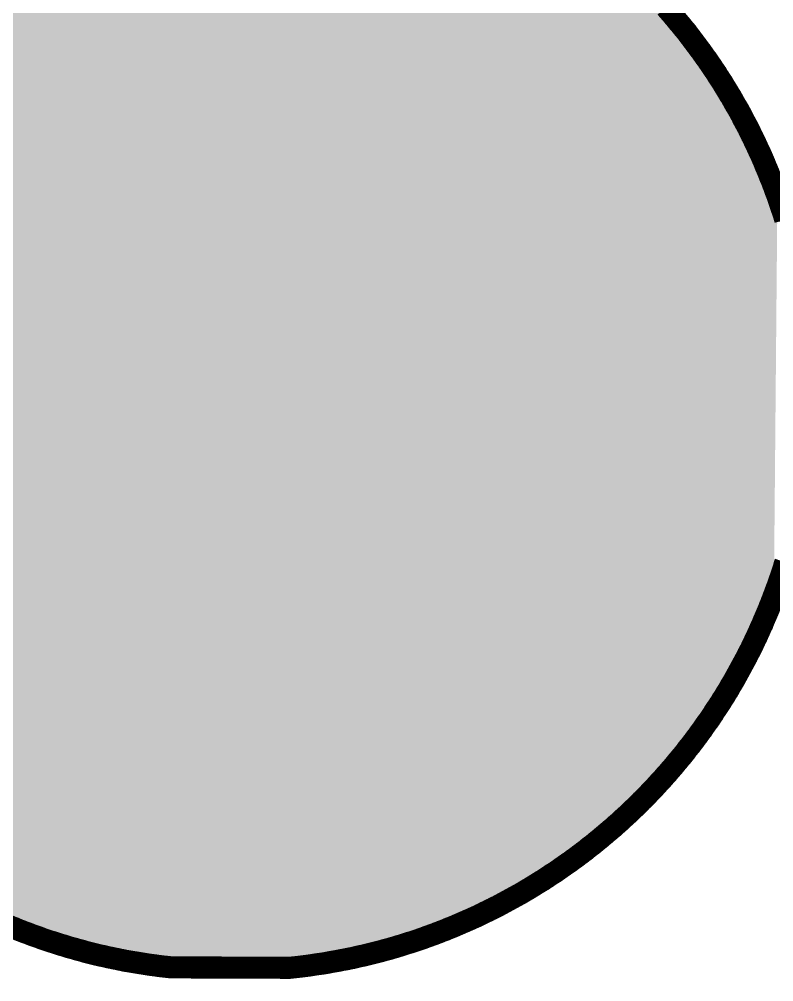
# Model space of a CAD drawing. Header units: millimetres. Extents: x 37412591 to 74834139, y 4258245 to 8527567.
# Drawn here: x 37414038.71 to 37414046.9, y 4260943.34 to 4260953.79 of the extents above; entities that cross this region are included whole.
import ezdxf

# ---------------------------------------------------------------- set-up
doc = ezdxf.new("R2010")
doc.units = ezdxf.units.MM
doc.layers.add('钻孔', color=7, linetype='Continuous')

# ---------------------------------------------------------------- blocks, each defined once
blk = doc.blocks.new('SUB_BLK_19')
at = {"color": 0, "const_width": 0.01}
for points in [[(0.2486, 0.0753), (0.2483, 0.0765), (0.2479, 0.0777), (0.2475, 0.0789), (0.2471, 0.0801), (0.2467, 0.0812), (0.2463, 0.0824), (0.2459, 0.0836), (0.2455, 0.0848), (0.2451, 0.086), (0.2447, 0.0871), (0.2442, 0.0883), (0.2438, 0.0895), (0.2434, 0.0906), (0.2429, 0.0918), (0.2425, 0.093), (0.242, 0.0941), (0.2415, 0.0953), (0.2411, 0.0964), (0.2406, 0.0976), (0.2401, 0.0988), (0.2396, 0.0999), (0.2392, 0.101), (0.2387, 0.1022), (0.2382, 0.1033), (0.2377, 0.1045), (0.2372, 0.1056), (0.2366, 0.1068), (0.2361, 0.1079), (0.2356, 0.109), (0.2351, 0.1101), (0.2345, 0.1113), (0.234, 0.1124), (0.2334, 0.1135), (0.2329, 0.1146), (0.2323, 0.1158), (0.2318, 0.1169), (0.2312, 0.118), (0.2306, 0.1191), (0.23, 0.1202), (0.2294, 0.1213), (0.2289, 0.1224), (0.2283, 0.1235), (0.2277, 0.1246), (0.2271, 0.1257), (0.2264, 0.1268), (0.2258, 0.1278), (0.2252, 0.1289), (0.2246, 0.13), (0.224, 0.1311), (0.2233, 0.1321), (0.2227, 0.1332), (0.222, 0.1343), (0.2214, 0.1353), (0.2207, 0.1364), (0.2201, 0.1375), (0.2194, 0.1385), (0.2187, 0.1396), (0.218, 0.1406), (0.2174, 0.1417), (0.2167, 0.1427), (0.216, 0.1437), (0.2153, 0.1448), (0.2146, 0.1458), (0.2139, 0.1468), (0.2132, 0.1479), (0.2124, 0.1489), (0.2117, 0.1499), (0.211, 0.1509), (0.2103, 0.1519), (0.2095, 0.1529), (0.2088, 0.1539), (0.208, 0.1549), (0.2073, 0.1559), (0.2065, 0.1569), (0.2058, 0.1579), (0.205, 0.1589), (0.2043, 0.1599), (0.2035, 0.1609), (0.2027, 0.1618), (0.2019, 0.1628), (0.2011, 0.1638), (0.2003, 0.1647), (0.1995, 0.1657), (0.1987, 0.1667), (0.1979, 0.1676), (0.1971, 0.1686), (0.1963, 0.1695), (0.1955, 0.1704), (0.1947, 0.1714)], [(-0.1037, -0.2434), (-0.1025, -0.2439), (-0.1014, -0.2444), (-0.1002, -0.2448), (-0.0991, -0.2453), (-0.0979, -0.2458), (-0.0968, -0.2462), (-0.0956, -0.2467), (-0.0944, -0.2471), (-0.0933, -0.2475), (-0.0921, -0.248), (-0.0909, -0.2484), (-0.0897, -0.2488), (-0.0886, -0.2492), (-0.0874, -0.2497), (-0.0862, -0.2501), (-0.085, -0.2505), (-0.0838, -0.2509), (-0.0827, -0.2512), (-0.0815, -0.2516), (-0.0803, -0.252), (-0.0791, -0.2524), (-0.0779, -0.2527), (-0.0767, -0.2531), (-0.0755, -0.2535), (-0.0743, -0.2538), (-0.0731, -0.2541), (-0.0719, -0.2545), (-0.0707, -0.2548), (-0.0695, -0.2551), (-0.0683, -0.2555), (-0.0671, -0.2558), (-0.0659, -0.2561), (-0.0647, -0.2564), (-0.0635, -0.2567), (-0.0623, -0.257), (-0.061, -0.2573), (-0.0598, -0.2575), (-0.0586, -0.2578), (-0.0574, -0.2581), (-0.0562, -0.2583), (-0.0549, -0.2586), (-0.0537, -0.2588), (-0.0525, -0.2591), (-0.0513, -0.2593), (-0.0501, -0.2596), (-0.0488, -0.2598), (-0.0476, -0.26), (-0.0464, -0.2602), (-0.0451, -0.2604), (-0.0439, -0.2606), (-0.0427, -0.2608), (-0.0414, -0.261), (-0.0402, -0.2612), (-0.039, -0.2614), (-0.0377, -0.2616), (-0.0365, -0.2617), (-0.0353, -0.2619), (-0.034, -0.2621), (-0.0328, -0.2622), (-0.0316, -0.2624), (-0.0303, -0.2625), (-0.0291, -0.2626), (-0.0278, -0.2628), (-0.0266, -0.2629), (-0.0253, -0.263), (-0.0241, -0.2631), (-0.0229, -0.2632), (-0.0216, -0.2633), (-0.0204, -0.2634), (-0.0191, -0.2635), (-0.0179, -0.2636), (-0.0166, -0.2636), (-0.0154, -0.2637), (-0.0142, -0.2638), (-0.0129, -0.2638), (-0.0117, -0.2639), (-0.0104, -0.2639), (-0.0092, -0.264), (-0.0079, -0.264), (-0.0067, -0.264), (-0.0054, -0.264), (-0.0042, -0.2641), (-0.0029, -0.2641), (-0.0017, -0.2641), (-0.0004, -0.2641), (0.0007, -0.2641), (0.002, -0.264), (0.0032, -0.264), (0.0045, -0.264), (0.0057, -0.264), (0.0069, -0.2639), (0.0082, -0.2639), (0.0094, -0.2638), (0.0107, -0.2638), (0.0119, -0.2637), (0.0132, -0.2636), (0.0144, -0.2636), (0.0157, -0.2635), (0.0169, -0.2634), (0.0182, -0.2633), (0.0194, -0.2632), (0.0206, -0.2631), (0.0219, -0.263), (0.0231, -0.2629), (0.0244, -0.2628), (0.0256, -0.2626), (0.0269, -0.2625), (0.0281, -0.2624), (0.0293, -0.2622), (0.0306, -0.2621), (0.0318, -0.2619), (0.033, -0.2618), (0.0343, -0.2616), (0.0355, -0.2614), (0.0367, -0.2612), (0.038, -0.261), (0.0392, -0.2609), (0.0404, -0.2607), (0.0417, -0.2605), (0.0429, -0.2602), (0.0441, -0.26), (0.0454, -0.2598), (0.0466, -0.2596), (0.0478, -0.2593), (0.049, -0.2591), (0.0503, -0.2589), (0.0515, -0.2586), (0.0527, -0.2584), (0.0539, -0.2581), (0.0551, -0.2578), (0.0564, -0.2575), (0.0576, -0.2573), (0.0588, -0.257), (0.06, -0.2567), (0.0612, -0.2564), (0.0624, -0.2561), (0.0636, -0.2558), (0.0648, -0.2555), (0.066, -0.2552), (0.0673, -0.2548), (0.0685, -0.2545), (0.0697, -0.2542), (0.0709, -0.2538), (0.0721, -0.2535), (0.0732, -0.2531), (0.0744, -0.2528), (0.0756, -0.2524), (0.0768, -0.252), (0.078, -0.2516), (0.0792, -0.2513), (0.0804, -0.2509), (0.0816, -0.2505), (0.0828, -0.2501), (0.0839, -0.2497), (0.0851, -0.2493), (0.0863, -0.2488), (0.0875, -0.2484), (0.0886, -0.248), (0.0898, -0.2476), (0.091, -0.2471), (0.0921, -0.2467), (0.0933, -0.2462), (0.0945, -0.2458), (0.0956, -0.2453), (0.0968, -0.2448), (0.0979, -0.2444), (0.0991, -0.2439), (0.1002, -0.2434), (0.1014, -0.2429), (0.1025, -0.2424), (0.1037, -0.2419), (0.1048, -0.2414), (0.106, -0.2409), (0.1071, -0.2404), (0.1082, -0.2399), (0.1094, -0.2394), (0.1105, -0.2388), (0.1116, -0.2383), (0.1127, -0.2377), (0.1139, -0.2372), (0.115, -0.2366), (0.1161, -0.2361), (0.1172, -0.2355), (0.1183, -0.235), (0.1194, -0.2344), (0.1205, -0.2338), (0.1216, -0.2332), (0.1227, -0.2326), (0.1238, -0.232), (0.1249, -0.2314), (0.126, -0.2308), (0.1271, -0.2302), (0.1282, -0.2296), (0.1293, -0.229), (0.1303, -0.2284), (0.1314, -0.2277), (0.1325, -0.2271), (0.1336, -0.2264), (0.1346, -0.2258), (0.1357, -0.2251), (0.1367, -0.2245), (0.1378, -0.2238), (0.1389, -0.2232), (0.1399, -0.2225), (0.141, -0.2218), (0.142, -0.2211), (0.143, -0.2204), (0.1441, -0.2198), (0.1451, -0.2191), (0.1461, -0.2184), (0.1472, -0.2176), (0.1482, -0.2169), (0.1492, -0.2162), (0.1502, -0.2155), (0.1513, -0.2148), (0.1523, -0.214), (0.1533, -0.2133), (0.1543, -0.2126), (0.1553, -0.2118), (0.1563, -0.2111), (0.1573, -0.2103), (0.1583, -0.2096), (0.1592, -0.2088), (0.1602, -0.208), (0.1612, -0.2073), (0.1622, -0.2065), (0.1631, -0.2057), (0.1641, -0.2049), (0.1651, -0.2041), (0.166, -0.2033), (0.167, -0.2025), (0.1679, -0.2017), (0.1689, -0.2009), (0.1698, -0.2001), (0.1708, -0.1993), (0.1717, -0.1984), (0.1727, -0.1976), (0.1736, -0.1968), (0.1745, -0.1959), (0.1754, -0.1951), (0.1763, -0.1943), (0.1773, -0.1934), (0.1782, -0.1926), (0.1791, -0.1917), (0.18, -0.1908), (0.1809, -0.19), (0.1818, -0.1891), (0.1827, -0.1882), (0.1835, -0.1873), (0.1844, -0.1865), (0.1853, -0.1856), (0.1862, -0.1847), (0.187, -0.1838), (0.1879, -0.1829), (0.1888, -0.182), (0.1896, -0.1811), (0.1905, -0.1801), (0.1913, -0.1792), (0.1921, -0.1783), (0.193, -0.1774), (0.1938, -0.1765), (0.1946, -0.1755), (0.1955, -0.1746), (0.1963, -0.1736), (0.1971, -0.1727), (0.1979, -0.1718), (0.1987, -0.1708), (0.1995, -0.1698), (0.2003, -0.1689), (0.2011, -0.1679), (0.2019, -0.167), (0.2027, -0.166), (0.2035, -0.165), (0.2042, -0.164), (0.205, -0.163), (0.2058, -0.1621), (0.2065, -0.1611), (0.2073, -0.1601), (0.208, -0.1591), (0.2088, -0.1581), (0.2095, -0.1571), (0.2102, -0.1561), (0.211, -0.1551), (0.2117, -0.154), (0.2124, -0.153), (0.2131, -0.152), (0.2139, -0.151), (0.2146, -0.15), (0.2153, -0.1489), (0.216, -0.1479), (0.2166, -0.1468), (0.2173, -0.1458), (0.218, -0.1448), (0.2187, -0.1437), (0.2194, -0.1427), (0.22, -0.1416), (0.2207, -0.1406), (0.2214, -0.1395), (0.222, -0.1384), (0.2227, -0.1374), (0.2233, -0.1363), (0.2239, -0.1352), (0.2246, -0.1341), (0.2252, -0.1331), (0.2258, -0.132), (0.2264, -0.1309), (0.227, -0.1298), (0.2276, -0.1287), (0.2282, -0.1276), (0.2288, -0.1265), (0.2294, -0.1254), (0.23, -0.1243), (0.2306, -0.1232), (0.2312, -0.1221), (0.2317, -0.121), (0.2323, -0.1199), (0.2329, -0.1188), (0.2334, -0.1177), (0.234, -0.1165), (0.2345, -0.1154), (0.235, -0.1143), (0.2356, -0.1132), (0.2361, -0.112), (0.2366, -0.1109), (0.2371, -0.1098), (0.2376, -0.1086), (0.2382, -0.1075), (0.2386, -0.1063), (0.2391, -0.1052), (0.2396, -0.104), (0.2401, -0.1029), (0.2406, -0.1017), (0.2411, -0.1006), (0.2415, -0.0994), (0.242, -0.0983), (0.2424, -0.0971), (0.2429, -0.096), (0.2433, -0.0948), (0.2438, -0.0936), (0.2442, -0.0924), (0.2446, -0.0913), (0.2451, -0.0901), (0.2455, -0.0889), (0.2459, -0.0877), (0.2463, -0.0866), (0.2467, -0.0854), (0.2471, -0.0842), (0.2475, -0.083), (0.2479, -0.0818), (0.2482, -0.0806), (0.2486, -0.0795)]]:
    blk.add_lwpolyline(points, dxfattribs=at)
at = {"color": 0}
for points in [[(-0.1895, -0.1847), (-0.1989, 0.1704), (0.1409, 0.2177)], [(-0.186, -0.1882), (-0.1895, -0.1847), (0.1409, 0.2177)], [(0.142, 0.217), (-0.186, -0.1882), (0.1409, 0.2177)], [(-0.1851, -0.1891), (-0.186, -0.1882), (0.142, 0.217)], [(-0.186, -0.1882), (0.142, 0.217), (0.142, 0.217)], [(-0.1842, -0.19), (-0.1851, -0.1891), (0.142, 0.217)], [(0.144, 0.2157), (-0.1842, -0.19), (0.142, 0.217)], [(-0.1834, -0.1909), (-0.1842, -0.19), (0.144, 0.2157)], [(-0.1842, -0.19), (0.144, 0.2157), (0.144, 0.2157)], [(-0.1824, -0.1917), (-0.1834, -0.1909), (0.144, 0.2157)], [(0.1471, 0.2136), (-0.1824, -0.1917), (0.144, 0.2157)], [(-0.1815, -0.1926), (-0.1824, -0.1917), (0.1471, 0.2136)], [(-0.1824, -0.1917), (0.1471, 0.2136), (0.1471, 0.2136)], [(-0.1806, -0.1934), (-0.1815, -0.1926), (0.1471, 0.2136)], [(0.1492, 0.2121), (-0.1806, -0.1934), (0.1471, 0.2136)], [(-0.1797, -0.1943), (-0.1806, -0.1934), (0.1492, 0.2121)], [(-0.1806, -0.1934), (0.1492, 0.2121), (0.1492, 0.2121)], [(-0.1788, -0.1951), (-0.1797, -0.1943), (0.1492, 0.2121)], [(0.1512, 0.2107), (-0.1788, -0.1951), (0.1492, 0.2121)], [(-0.1779, -0.196), (-0.1788, -0.1951), (0.1512, 0.2107)], [(-0.1788, -0.1951), (0.1512, 0.2107), (0.1512, 0.2107)], [(-0.177, -0.1968), (-0.1779, -0.196), (0.1512, 0.2107)], [(-0.176, -0.1976), (-0.177, -0.1968), (0.1512, 0.2107)], [(0.1532, 0.2092), (-0.176, -0.1976), (0.1512, 0.2107)], [(-0.1751, -0.1985), (-0.176, -0.1976), (0.1532, 0.2092)], [(-0.176, -0.1976), (0.1532, 0.2092), (0.1532, 0.2092)], [(-0.1742, -0.1993), (-0.1751, -0.1985), (0.1532, 0.2092)], [(-0.1732, -0.2001), (-0.1742, -0.1993), (0.1532, 0.2092)], [(0.1552, 0.2077), (-0.1732, -0.2001), (0.1532, 0.2092)], [(-0.1723, -0.2009), (-0.1732, -0.2001), (0.1552, 0.2077)], [(-0.1732, -0.2001), (0.1552, 0.2077), (0.1552, 0.2077)], [(-0.1713, -0.2017), (-0.1723, -0.2009), (0.1552, 0.2077)], [(0.1572, 0.2062), (-0.1713, -0.2017), (0.1552, 0.2077)], [(-0.1704, -0.2025), (-0.1713, -0.2017), (0.1572, 0.2062)], [(-0.1713, -0.2017), (0.1572, 0.2062), (0.1572, 0.2062)], [(-0.1694, -0.2033), (-0.1704, -0.2025), (0.1572, 0.2062)], [(0.1602, 0.2039), (-0.1694, -0.2033), (0.1572, 0.2062)], [(-0.1685, -0.2041), (-0.1694, -0.2033), (0.1602, 0.2039)], [(-0.1694, -0.2033), (0.1602, 0.2039), (0.1602, 0.2039)], [(-0.1675, -0.2049), (-0.1685, -0.2041), (0.1602, 0.2039)], [(0.1621, 0.2024), (-0.1675, -0.2049), (0.1602, 0.2039)], [(-0.1665, -0.2057), (-0.1675, -0.2049), (0.1621, 0.2024)], [(-0.1675, -0.2049), (0.1621, 0.2024), (0.1621, 0.2024)], [(-0.1626, -0.2088), (-0.1665, -0.2057), (0.1621, 0.2024)], [(0.165, 0.2), (-0.1626, -0.2088), (0.1621, 0.2024)], [(-0.1616, -0.2096), (-0.1626, -0.2088), (0.165, 0.2)], [(-0.1626, -0.2088), (0.165, 0.2), (0.165, 0.2)], [(-0.1606, -0.2103), (-0.1616, -0.2096), (0.165, 0.2)], [(0.1679, 0.1976), (-0.1606, -0.2103), (0.165, 0.2)], [(-0.1596, -0.2111), (-0.1606, -0.2103), (0.1679, 0.1976)], [(-0.1606, -0.2103), (0.1679, 0.1976), (0.1679, 0.1976)], [(-0.1586, -0.2118), (-0.1596, -0.2111), (0.1679, 0.1976)], [(0.1707, 0.1952), (-0.1586, -0.2118), (0.1679, 0.1976)], [(-0.1576, -0.2126), (-0.1586, -0.2118), (0.1707, 0.1952)], [(-0.1586, -0.2118), (0.1707, 0.1952), (0.1707, 0.1952)], [(-0.1566, -0.2133), (-0.1576, -0.2126), (0.1707, 0.1952)], [(0.1726, 0.1935), (-0.1566, -0.2133), (0.1707, 0.1952)], [(-0.1556, -0.2141), (-0.1566, -0.2133), (0.1726, 0.1935)], [(-0.1566, -0.2133), (0.1726, 0.1935), (0.1726, 0.1935)], [(-0.1546, -0.2148), (-0.1556, -0.2141), (0.1726, 0.1935)], [(-0.1536, -0.2155), (-0.1546, -0.2148), (0.1726, 0.1935)], [(0.1735, 0.1927), (-0.1536, -0.2155), (0.1726, 0.1935)], [(-0.1526, -0.2162), (-0.1536, -0.2155), (0.1735, 0.1927)], [(-0.1536, -0.2155), (0.1735, 0.1927), (0.1735, 0.1927)], [(0.1452, -0.219), (-0.1526, -0.2162), (0.1735, 0.1927)], [(0.1462, -0.2183), (0.1452, -0.219), (0.1735, 0.1927)], [(0.1503, -0.2154), (0.1462, -0.2183), (0.1735, 0.1927)], [(0.1754, 0.191), (0.1503, -0.2154), (0.1735, 0.1927)], [(0.1513, -0.2147), (0.1503, -0.2154), (0.1754, 0.191)], [(0.1503, -0.2154), (0.1754, 0.191), (0.1754, 0.191)], [(0.1772, 0.1893), (0.1513, -0.2147), (0.1754, 0.191)], [(0.1523, -0.214), (0.1513, -0.2147), (0.1772, 0.1893)], [(0.1513, -0.2147), (0.1772, 0.1893), (0.1772, 0.1893)], [(0.1533, -0.2132), (0.1523, -0.214), (0.1772, 0.1893)], [(0.179, 0.1876), (0.1533, -0.2132), (0.1772, 0.1893)], [(0.1544, -0.2125), (0.1533, -0.2132), (0.179, 0.1876)], [(0.1533, -0.2132), (0.179, 0.1876), (0.179, 0.1876)], [(0.1554, -0.2118), (0.1544, -0.2125), (0.179, 0.1876)], [(0.1563, -0.211), (0.1554, -0.2118), (0.179, 0.1876)], [(0.1817, 0.185), (0.1563, -0.211), (0.179, 0.1876)], [(0.1573, -0.2103), (0.1563, -0.211), (0.1817, 0.185)], [(0.1563, -0.211), (0.1817, 0.185), (0.1817, 0.185)], [(0.1583, -0.2095), (0.1573, -0.2103), (0.1817, 0.185)], [(0.1593, -0.2087), (0.1583, -0.2095), (0.1817, 0.185)], [(0.1826, 0.1841), (0.1593, -0.2087), (0.1817, 0.185)], [(0.1632, -0.2056), (0.1593, -0.2087), (0.1826, 0.1841)], [(0.1593, -0.2087), (0.1826, 0.1841), (0.1826, 0.1841)], [(0.1642, -0.2048), (0.1632, -0.2056), (0.1826, 0.1841)], [(0.1652, -0.204), (0.1642, -0.2048), (0.1826, 0.1841)], [(0.1844, 0.1824), (0.1652, -0.204), (0.1826, 0.1841)], [(0.1661, -0.2033), (0.1652, -0.204), (0.1844, 0.1824)], [(0.1652, -0.204), (0.1844, 0.1824), (0.1844, 0.1824)], [(0.1671, -0.2025), (0.1661, -0.2033), (0.1844, 0.1824)], [(0.168, -0.2016), (0.1671, -0.2025), (0.1844, 0.1824)], [(0.1861, 0.1806), (0.168, -0.2016), (0.1844, 0.1824)], [(0.169, -0.2008), (0.168, -0.2016), (0.1861, 0.1806)], [(0.168, -0.2016), (0.1861, 0.1806), (0.1861, 0.1806)], [(0.1699, -0.2), (0.169, -0.2008), (0.1861, 0.1806)], [(0.187, 0.1797), (0.1699, -0.2), (0.1861, 0.1806)], [(0.1709, -0.1992), (0.1699, -0.2), (0.187, 0.1797)], [(0.1699, -0.2), (0.187, 0.1797), (0.187, 0.1797)], [(0.1718, -0.1984), (0.1709, -0.1992), (0.187, 0.1797)], [(0.1727, -0.1975), (0.1718, -0.1984), (0.187, 0.1797)], [(0.1887, 0.1779), (0.1727, -0.1975), (0.187, 0.1797)], [(0.1737, -0.1967), (0.1727, -0.1975), (0.1887, 0.1779)], [(0.1727, -0.1975), (0.1887, 0.1779), (0.1887, 0.1779)], [(0.1746, -0.1959), (0.1737, -0.1967), (0.1887, 0.1779)], [(0.1755, -0.195), (0.1746, -0.1959), (0.1887, 0.1779)], [(0.1904, 0.1761), (0.1755, -0.195), (0.1887, 0.1779)], [(0.1764, -0.1942), (0.1755, -0.195), (0.1904, 0.1761)], [(0.1755, -0.195), (0.1904, 0.1761), (0.1904, 0.1761)], [(0.1773, -0.1933), (0.1764, -0.1942), (0.1904, 0.1761)], [(0.1921, 0.1742), (0.1773, -0.1933), (0.1904, 0.1761)], [(0.1782, -0.1925), (0.1773, -0.1933), (0.1921, 0.1742)], [(0.1773, -0.1933), (0.1921, 0.1742), (0.1921, 0.1742)], [(0.1791, -0.1916), (0.1782, -0.1925), (0.1921, 0.1742)], [(0.1929, 0.1733), (0.1791, -0.1916), (0.1921, 0.1742)], [(0.1827, -0.1881), (0.1791, -0.1916), (0.1929, 0.1733)], [(0.1791, -0.1916), (0.1929, 0.1733), (0.1929, 0.1733)], [(0.1954, 0.1705), (0.1827, -0.1881), (0.1929, 0.1733)], [(0.1836, -0.1873), (0.1827, -0.1881), (0.1954, 0.1705)], [(0.1827, -0.1881), (0.1954, 0.1705), (0.1954, 0.1705)], [(0.1845, -0.1864), (0.1836, -0.1873), (0.1954, 0.1705)], [(0.1962, 0.1696), (0.1845, -0.1864), (0.1954, 0.1705)], [(0.1854, -0.1855), (0.1845, -0.1864), (0.1962, 0.1696)], [(0.1845, -0.1864), (0.1962, 0.1696), (0.1962, 0.1696)], [(0.1862, -0.1846), (0.1854, -0.1855), (0.1962, 0.1696)], [(0.1987, 0.1667), (0.1862, -0.1846), (0.1962, 0.1696)], [(0.1871, -0.1837), (0.1862, -0.1846), (0.1987, 0.1667)], [(0.1862, -0.1846), (0.1987, 0.1667), (0.1987, 0.1667)], [(0.188, -0.1828), (0.1871, -0.1837), (0.1987, 0.1667)], [(0.1888, -0.1819), (0.188, -0.1828), (0.1987, 0.1667)], [(0.2003, 0.1648), (0.1888, -0.1819), (0.1987, 0.1667)], [(0.1995, 0.1658), (0.2003, 0.1648), (0.1987, 0.1667)], [(0.1897, -0.181), (0.1888, -0.1819), (0.2003, 0.1648)], [(0.1888, -0.1819), (0.2003, 0.1648), (0.2003, 0.1648)], [(0.1905, -0.1801), (0.1897, -0.181), (0.2003, 0.1648)], [(0.2026, 0.1619), (0.1905, -0.1801), (0.2003, 0.1648)], [(0.1914, -0.1792), (0.1905, -0.1801), (0.2026, 0.1619)], [(0.1905, -0.1801), (0.2026, 0.1619), (0.2026, 0.1619)], [(0.1922, -0.1782), (0.1914, -0.1792), (0.2026, 0.1619)], [(0.2034, 0.1609), (0.1922, -0.1782), (0.2026, 0.1619)], [(0.2011, 0.1639), (0.2019, 0.1629), (0.2003, 0.1648)], [(0.2019, 0.1629), (0.2026, 0.1619), (0.2003, 0.1648)], [(0.193, -0.1773), (0.1922, -0.1782), (0.2034, 0.1609)], [(0.1922, -0.1782), (0.2034, 0.1609), (0.2034, 0.1609)], [(0.2057, 0.158), (0.193, -0.1773), (0.2034, 0.1609)], [(0.1939, -0.1764), (0.193, -0.1773), (0.2057, 0.158)], [(0.193, -0.1773), (0.2057, 0.158), (0.2057, 0.158)], [(0.1947, -0.1755), (0.1939, -0.1764), (0.2057, 0.158)], [(0.1955, -0.1745), (0.1947, -0.1755), (0.2057, 0.158)], [(0.2072, 0.156), (0.1955, -0.1745), (0.2057, 0.158)], [(0.2042, 0.16), (0.205, 0.159), (0.2034, 0.1609)], [(0.205, 0.159), (0.2057, 0.158), (0.2034, 0.1609)], [(0.2065, 0.157), (0.2072, 0.156), (0.2057, 0.158)], [(0.1963, -0.1736), (0.1955, -0.1745), (0.2072, 0.156)], [(0.1955, -0.1745), (0.2072, 0.156), (0.2072, 0.156)], [(0.2087, 0.154), (0.1963, -0.1736), (0.2072, 0.156)], [(0.1972, -0.1726), (0.1963, -0.1736), (0.2087, 0.154)], [(0.1963, -0.1736), (0.2087, 0.154), (0.2087, 0.154)], [(0.198, -0.1717), (0.1972, -0.1726), (0.2087, 0.154)], [(0.1988, -0.1707), (0.198, -0.1717), (0.2087, 0.154)], [(0.2102, 0.152), (0.1988, -0.1707), (0.2087, 0.154)], [(0.208, 0.155), (0.2087, 0.154), (0.2072, 0.156)], [(0.2095, 0.153), (0.2102, 0.152), (0.2087, 0.154)], [(0.1996, -0.1698), (0.1988, -0.1707), (0.2102, 0.152)], [(0.1988, -0.1707), (0.2102, 0.152), (0.2102, 0.152)], [(0.2004, -0.1688), (0.1996, -0.1698), (0.2102, 0.152)], [(0.2012, -0.1678), (0.2004, -0.1688), (0.2102, 0.152)], [(0.2109, 0.151), (0.2012, -0.1678), (0.2102, 0.152)], [(0.202, -0.1669), (0.2012, -0.1678), (0.2109, 0.151)], [(0.2012, -0.1678), (0.2109, 0.151), (0.2109, 0.151)], [(0.2027, -0.1659), (0.202, -0.1669), (0.2109, 0.151)], [(0.2131, 0.1479), (0.2027, -0.1659), (0.2109, 0.151)], [(0.2117, 0.15), (0.2124, 0.149), (0.2109, 0.151)], [(0.2124, 0.149), (0.2131, 0.1479), (0.2109, 0.151)], [(0.2035, -0.1649), (0.2027, -0.1659), (0.2131, 0.1479)], [(0.2027, -0.1659), (0.2131, 0.1479), (0.2131, 0.1479)], [(0.2159, 0.1438), (0.2035, -0.1649), (0.2131, 0.1479)], [(0.2043, -0.164), (0.2035, -0.1649), (0.2159, 0.1438)], [(0.2035, -0.1649), (0.2159, 0.1438), (0.2159, 0.1438)], [(0.2051, -0.163), (0.2043, -0.164), (0.2159, 0.1438)], [(0.2058, -0.162), (0.2051, -0.163), (0.2159, 0.1438)], [(0.2173, 0.1417), (0.2058, -0.162), (0.2159, 0.1438)], [(0.2138, 0.1469), (0.2145, 0.1459), (0.2131, 0.1479)], [(0.2145, 0.1459), (0.2152, 0.1449), (0.2131, 0.1479)], [(0.2152, 0.1449), (0.2159, 0.1438), (0.2131, 0.1479)], [(0.2166, 0.1428), (0.2173, 0.1417), (0.2159, 0.1438)], [(0.2066, -0.161), (0.2058, -0.162), (0.2173, 0.1417)], [(0.2058, -0.162), (0.2173, 0.1417), (0.2173, 0.1417)], [(0.2073, -0.16), (0.2066, -0.161), (0.2173, 0.1417)], [(0.218, 0.1407), (0.2073, -0.16), (0.2173, 0.1417)], [(0.2081, -0.159), (0.2073, -0.16), (0.218, 0.1407)], [(0.2073, -0.16), (0.218, 0.1407), (0.218, 0.1407)], [(0.2088, -0.158), (0.2081, -0.159), (0.218, 0.1407)], [(0.2193, 0.1386), (0.2088, -0.158), (0.218, 0.1407)], [(0.2187, 0.1397), (0.2193, 0.1386), (0.218, 0.1407)], [(0.2096, -0.157), (0.2088, -0.158), (0.2193, 0.1386)], [(0.2088, -0.158), (0.2193, 0.1386), (0.2193, 0.1386)], [(0.2103, -0.156), (0.2096, -0.157), (0.2193, 0.1386)], [(0.211, -0.155), (0.2103, -0.156), (0.2193, 0.1386)], [(0.22, 0.1375), (0.211, -0.155), (0.2193, 0.1386)], [(0.2118, -0.154), (0.211, -0.155), (0.22, 0.1375)], [(0.211, -0.155), (0.22, 0.1375), (0.22, 0.1375)], [(0.2125, -0.1529), (0.2118, -0.154), (0.22, 0.1375)], [(0.2213, 0.1354), (0.2125, -0.1529), (0.22, 0.1375)], [(0.2132, -0.1519), (0.2125, -0.1529), (0.2213, 0.1354)], [(0.2125, -0.1529), (0.2213, 0.1354), (0.2213, 0.1354)], [(0.2226, 0.1333), (0.2132, -0.1519), (0.2213, 0.1354)], [(0.2207, 0.1365), (0.2213, 0.1354), (0.22, 0.1375)], [(0.222, 0.1344), (0.2226, 0.1333), (0.2213, 0.1354)], [(0.2139, -0.1509), (0.2132, -0.1519), (0.2226, 0.1333)], [(0.2132, -0.1519), (0.2226, 0.1333), (0.2226, 0.1333)], [(0.2146, -0.1499), (0.2139, -0.1509), (0.2226, 0.1333)], [(0.2153, -0.1488), (0.2146, -0.1499), (0.2226, 0.1333)], [(0.2245, 0.1301), (0.2153, -0.1488), (0.2226, 0.1333)], [(0.2233, 0.1322), (0.2239, 0.1312), (0.2226, 0.1333)], [(0.2239, 0.1312), (0.2245, 0.1301), (0.2226, 0.1333)], [(0.216, -0.1478), (0.2153, -0.1488), (0.2245, 0.1301)], [(0.2153, -0.1488), (0.2245, 0.1301), (0.2245, 0.1301)], [(0.2258, 0.1279), (0.216, -0.1478), (0.2245, 0.1301)], [(0.2167, -0.1468), (0.216, -0.1478), (0.2258, 0.1279)], [(0.216, -0.1478), (0.2258, 0.1279), (0.2258, 0.1279)], [(0.2174, -0.1457), (0.2167, -0.1468), (0.2258, 0.1279)], [(0.2264, 0.1268), (0.2174, -0.1457), (0.2258, 0.1279)], [(0.2181, -0.1447), (0.2174, -0.1457), (0.2264, 0.1268)], [(0.2174, -0.1457), (0.2264, 0.1268), (0.2264, 0.1268)], [(0.2187, -0.1436), (0.2181, -0.1447), (0.2264, 0.1268)], [(0.2282, 0.1236), (0.2187, -0.1436), (0.2264, 0.1268)], [(0.2252, 0.129), (0.2258, 0.1279), (0.2245, 0.1301)], [(0.227, 0.1258), (0.2276, 0.1247), (0.2264, 0.1268)], [(0.2276, 0.1247), (0.2282, 0.1236), (0.2264, 0.1268)], [(0.2194, -0.1426), (0.2187, -0.1436), (0.2282, 0.1236)], [(0.2187, -0.1436), (0.2282, 0.1236), (0.2282, 0.1236)], [(0.2201, -0.1415), (0.2194, -0.1426), (0.2282, 0.1236)], [(0.2207, -0.1405), (0.2201, -0.1415), (0.2282, 0.1236)], [(0.2288, 0.1225), (0.2207, -0.1405), (0.2282, 0.1236)], [(0.2214, -0.1394), (0.2207, -0.1405), (0.2288, 0.1225)], [(0.2207, -0.1405), (0.2288, 0.1225), (0.2288, 0.1225)], [(0.2311, 0.1181), (0.2214, -0.1394), (0.2288, 0.1225)], [(0.2294, 0.1214), (0.23, 0.1203), (0.2288, 0.1225)], [(0.23, 0.1203), (0.2306, 0.1192), (0.2288, 0.1225)], [(0.2306, 0.1192), (0.2311, 0.1181), (0.2288, 0.1225)], [(0.2221, -0.1383), (0.2214, -0.1394), (0.2311, 0.1181)], [(0.2214, -0.1394), (0.2311, 0.1181), (0.2311, 0.1181)], [(0.2227, -0.1373), (0.2221, -0.1383), (0.2311, 0.1181)], [(0.2233, -0.1362), (0.2227, -0.1373), (0.2311, 0.1181)], [(0.2328, 0.1147), (0.2233, -0.1362), (0.2311, 0.1181)], [(0.2317, 0.117), (0.2323, 0.1158), (0.2311, 0.1181)], [(0.2323, 0.1158), (0.2328, 0.1147), (0.2311, 0.1181)], [(0.224, -0.1351), (0.2233, -0.1362), (0.2328, 0.1147)], [(0.2233, -0.1362), (0.2328, 0.1147), (0.2328, 0.1147)], [(0.2246, -0.1341), (0.224, -0.1351), (0.2328, 0.1147)], [(0.2252, -0.133), (0.2246, -0.1341), (0.2328, 0.1147)], [(0.2339, 0.1125), (0.2252, -0.133), (0.2328, 0.1147)], [(0.2334, 0.1136), (0.2339, 0.1125), (0.2328, 0.1147)], [(0.2259, -0.1319), (0.2252, -0.133), (0.2339, 0.1125)], [(0.2252, -0.133), (0.2339, 0.1125), (0.2339, 0.1125)], [(0.2265, -0.1308), (0.2259, -0.1319), (0.2339, 0.1125)], [(0.235, 0.1102), (0.2265, -0.1308), (0.2339, 0.1125)], [(0.2271, -0.1297), (0.2265, -0.1308), (0.235, 0.1102)], [(0.2265, -0.1308), (0.235, 0.1102), (0.235, 0.1102)], [(0.2277, -0.1286), (0.2271, -0.1297), (0.235, 0.1102)], [(0.2283, -0.1275), (0.2277, -0.1286), (0.235, 0.1102)], [(0.2355, 0.1091), (0.2283, -0.1275), (0.235, 0.1102)], [(0.2289, -0.1264), (0.2283, -0.1275), (0.2355, 0.1091)], [(0.2283, -0.1275), (0.2355, 0.1091), (0.2355, 0.1091)], [(0.2295, -0.1253), (0.2289, -0.1264), (0.2355, 0.1091)], [(0.2366, 0.1068), (0.2295, -0.1253), (0.2355, 0.1091)], [(0.2345, 0.1114), (0.235, 0.1102), (0.2339, 0.1125)], [(0.2361, 0.108), (0.2366, 0.1068), (0.2355, 0.1091)], [(0.2301, -0.1242), (0.2295, -0.1253), (0.2366, 0.1068)], [(0.2295, -0.1253), (0.2366, 0.1068), (0.2366, 0.1068)], [(0.2306, -0.1231), (0.2301, -0.1242), (0.2366, 0.1068)], [(0.2381, 0.1034), (0.2306, -0.1231), (0.2366, 0.1068)], [(0.2371, 0.1057), (0.2376, 0.1046), (0.2366, 0.1068)], [(0.2376, 0.1046), (0.2381, 0.1034), (0.2366, 0.1068)], [(0.2312, -0.122), (0.2306, -0.1231), (0.2381, 0.1034)], [(0.2306, -0.1231), (0.2381, 0.1034), (0.2381, 0.1034)], [(0.2318, -0.1209), (0.2312, -0.122), (0.2381, 0.1034)], [(0.2323, -0.1198), (0.2318, -0.1209), (0.2381, 0.1034)], [(0.2391, 0.1011), (0.2323, -0.1198), (0.2381, 0.1034)], [(0.2345, -0.1153), (0.2323, -0.1198), (0.2391, 0.1011)], [(0.2323, -0.1198), (0.2391, 0.1011), (0.2391, 0.1011)], [(0.2401, 0.0988), (0.2345, -0.1153), (0.2391, 0.1011)], [(0.2386, 0.1023), (0.2391, 0.1011), (0.2381, 0.1034)], [(0.2396, 0.1), (0.2401, 0.0988), (0.2391, 0.1011)], [(0.2351, -0.1142), (0.2345, -0.1153), (0.2401, 0.0988)], [(0.2345, -0.1153), (0.2401, 0.0988), (0.2401, 0.0988)], [(0.2356, -0.1131), (0.2351, -0.1142), (0.2401, 0.0988)], [(0.2361, -0.1119), (0.2356, -0.1131), (0.2401, 0.0988)], [(0.241, 0.0965), (0.2361, -0.1119), (0.2401, 0.0988)], [(0.2367, -0.1108), (0.2361, -0.1119), (0.241, 0.0965)], [(0.2361, -0.1119), (0.241, 0.0965), (0.241, 0.0965)], [(0.2372, -0.1097), (0.2367, -0.1108), (0.241, 0.0965)], [(0.2377, -0.1085), (0.2372, -0.1097), (0.241, 0.0965)], [(0.2424, 0.0931), (0.2377, -0.1085), (0.241, 0.0965)], [(0.2406, 0.0977), (0.241, 0.0965), (0.2401, 0.0988)], [(0.2415, 0.0954), (0.242, 0.0942), (0.241, 0.0965)], [(0.242, 0.0942), (0.2424, 0.0931), (0.241, 0.0965)], [(0.2382, -0.1074), (0.2377, -0.1085), (0.2424, 0.0931)], [(0.2377, -0.1085), (0.2424, 0.0931), (0.2424, 0.0931)], [(0.2387, -0.1063), (0.2382, -0.1074), (0.2424, 0.0931)], [(0.2392, -0.1051), (0.2387, -0.1063), (0.2424, 0.0931)], [(0.2433, 0.0907), (0.2392, -0.1051), (0.2424, 0.0931)], [(0.2429, 0.0919), (0.2433, 0.0907), (0.2424, 0.0931)], [(0.2397, -0.104), (0.2392, -0.1051), (0.2433, 0.0907)], [(0.2392, -0.1051), (0.2433, 0.0907), (0.2433, 0.0907)], [(0.2402, -0.1028), (0.2397, -0.104), (0.2433, 0.0907)], [(0.2406, -0.1017), (0.2402, -0.1028), (0.2433, 0.0907)], [(0.2442, 0.0884), (0.2406, -0.1017), (0.2433, 0.0907)], [(0.2411, -0.1005), (0.2406, -0.1017), (0.2442, 0.0884)], [(0.2406, -0.1017), (0.2442, 0.0884), (0.2442, 0.0884)], [(0.2416, -0.0993), (0.2411, -0.1005), (0.2442, 0.0884)], [(0.242, -0.0982), (0.2416, -0.0993), (0.2442, 0.0884)], [(0.2446, 0.0872), (0.242, -0.0982), (0.2442, 0.0884)], [(0.2425, -0.097), (0.242, -0.0982), (0.2446, 0.0872)], [(0.242, -0.0982), (0.2446, 0.0872), (0.2446, 0.0872)], [(0.2429, -0.0959), (0.2425, -0.097), (0.2446, 0.0872)], [(0.245, 0.086), (0.2429, -0.0959), (0.2446, 0.0872)], [(0.2438, 0.0896), (0.2442, 0.0884), (0.2433, 0.0907)], [(0.2434, -0.0947), (0.2429, -0.0959), (0.245, 0.086)], [(0.2429, -0.0959), (0.245, 0.086), (0.245, 0.086)], [(0.2329, -0.1187), (0.2323, -0.1198), (0.2345, -0.1153)], [(0.2323, -0.1198), (0.2345, -0.1153), (0.2345, -0.1153)], [(0.2335, -0.1176), (0.2329, -0.1187), (0.2345, -0.1153)], [(0.234, -0.1165), (0.2335, -0.1176), (0.2345, -0.1153)], [(0.1818, -0.189), (0.1827, -0.1881), (0.1791, -0.1916)], [(0.1827, -0.1881), (0.1791, -0.1916), (0.1791, -0.1916)], [(0.1809, -0.1899), (0.1818, -0.189), (0.1791, -0.1916)], [(0.18, -0.1908), (0.1809, -0.1899), (0.1791, -0.1916)], [(0.1603, -0.208), (0.1593, -0.2087), (0.1632, -0.2056)], [(0.1593, -0.2087), (0.1632, -0.2056), (0.1632, -0.2056)], [(0.1613, -0.2072), (0.1603, -0.208), (0.1632, -0.2056)], [(0.1623, -0.2064), (0.1613, -0.2072), (0.1632, -0.2056)], [(-0.1516, -0.217), (-0.1526, -0.2162), (0.1452, -0.219)], [(-0.1526, -0.2162), (0.1452, -0.219), (0.1452, -0.219)], [(-0.1505, -0.2177), (-0.1516, -0.217), (0.1452, -0.219)], [(0.1473, -0.2176), (0.1462, -0.2183), (0.1503, -0.2154)], [(0.1462, -0.2183), (0.1503, -0.2154), (0.1503, -0.2154)], [(0.1483, -0.2169), (0.1473, -0.2176), (0.1503, -0.2154)], [(0.1493, -0.2162), (0.1483, -0.2169), (0.1503, -0.2154)], [(-0.1495, -0.2184), (-0.1505, -0.2177), (0.1431, -0.2204)], [(-0.1505, -0.2177), (0.1431, -0.2204), (0.1431, -0.2204)], [(0.1431, -0.2204), (-0.1505, -0.2177), (0.1452, -0.219)], [(-0.1485, -0.2191), (-0.1495, -0.2184), (0.14, -0.2224)], [(-0.1495, -0.2184), (0.14, -0.2224), (0.14, -0.2224)], [(0.14, -0.2224), (-0.1495, -0.2184), (0.1431, -0.2204)], [(-0.1475, -0.2198), (-0.1485, -0.2191), (0.14, -0.2224)], [(-0.1464, -0.2205), (-0.1475, -0.2198), (0.14, -0.2224)], [(-0.1454, -0.2212), (-0.1464, -0.2205), (0.1389, -0.2231)], [(-0.1464, -0.2205), (0.1389, -0.2231), (0.1389, -0.2231)], [(0.1389, -0.2231), (-0.1464, -0.2205), (0.14, -0.2224)], [(-0.1443, -0.2218), (-0.1454, -0.2212), (0.1389, -0.2231)], [(-0.1433, -0.2225), (-0.1443, -0.2218), (0.1368, -0.2244)], [(-0.1443, -0.2218), (0.1368, -0.2244), (0.1368, -0.2244)], [(0.1368, -0.2244), (-0.1443, -0.2218), (0.1389, -0.2231)], [(0.141, -0.2218), (0.14, -0.2224), (0.1431, -0.2204)], [(0.1421, -0.2211), (0.141, -0.2218), (0.1431, -0.2204)], [(0.1442, -0.2197), (0.1431, -0.2204), (0.1452, -0.219)], [(-0.1422, -0.2232), (-0.1433, -0.2225), (0.1368, -0.2244)], [(-0.1412, -0.2238), (-0.1422, -0.2232), (0.1368, -0.2244)], [(-0.1401, -0.2245), (-0.1412, -0.2238), (0.1347, -0.2257)], [(-0.1412, -0.2238), (0.1347, -0.2257), (0.1347, -0.2257)], [(0.1347, -0.2257), (-0.1412, -0.2238), (0.1368, -0.2244)], [(-0.1391, -0.2252), (-0.1401, -0.2245), (0.1326, -0.227)], [(-0.1401, -0.2245), (0.1326, -0.227), (0.1326, -0.227)], [(0.1326, -0.227), (-0.1401, -0.2245), (0.1347, -0.2257)], [(-0.138, -0.2258), (-0.1391, -0.2252), (0.1326, -0.227)], [(-0.1369, -0.2265), (-0.138, -0.2258), (0.1304, -0.2283)], [(-0.138, -0.2258), (0.1304, -0.2283), (0.1304, -0.2283)], [(0.1304, -0.2283), (-0.138, -0.2258), (0.1326, -0.227)], [(0.1336, -0.2264), (0.1326, -0.227), (0.1347, -0.2257)], [(0.1358, -0.2251), (0.1347, -0.2257), (0.1368, -0.2244)], [(0.1379, -0.2238), (0.1368, -0.2244), (0.1389, -0.2231)], [(-0.1359, -0.2271), (-0.1369, -0.2265), (0.1304, -0.2283)], [(-0.1348, -0.2277), (-0.1359, -0.2271), (0.1304, -0.2283)], [(-0.1337, -0.2284), (-0.1348, -0.2277), (0.1293, -0.2289)], [(-0.1348, -0.2277), (0.1293, -0.2289), (0.1293, -0.2289)], [(0.1293, -0.2289), (-0.1348, -0.2277), (0.1304, -0.2283)], [(-0.1326, -0.229), (-0.1337, -0.2284), (0.1293, -0.2289)], [(0.1261, -0.2308), (-0.1326, -0.229), (0.1293, -0.2289)], [(-0.1315, -0.2296), (-0.1326, -0.229), (0.1261, -0.2308)], [(-0.1326, -0.229), (0.1261, -0.2308), (0.1261, -0.2308)], [(-0.1305, -0.2302), (-0.1315, -0.2296), (0.1228, -0.2326)], [(-0.1315, -0.2296), (0.1228, -0.2326), (0.1228, -0.2326)], [(0.1228, -0.2326), (-0.1315, -0.2296), (0.1261, -0.2308)], [(-0.1294, -0.2308), (-0.1305, -0.2302), (0.1228, -0.2326)], [(0.1272, -0.2302), (0.1261, -0.2308), (0.1293, -0.2289)], [(0.1283, -0.2296), (0.1272, -0.2302), (0.1293, -0.2289)], [(0.1315, -0.2277), (0.1304, -0.2283), (0.1326, -0.227)], [(-0.1283, -0.2315), (-0.1294, -0.2308), (0.1195, -0.2343)], [(-0.1294, -0.2308), (0.1195, -0.2343), (0.1195, -0.2343)], [(0.1195, -0.2343), (-0.1294, -0.2308), (0.1228, -0.2326)], [(-0.1272, -0.2321), (-0.1283, -0.2315), (0.1195, -0.2343)], [(-0.1261, -0.2326), (-0.1272, -0.2321), (0.1195, -0.2343)], [(-0.125, -0.2332), (-0.1261, -0.2326), (0.1184, -0.2349)], [(-0.1261, -0.2326), (0.1184, -0.2349), (0.1184, -0.2349)], [(0.1184, -0.2349), (-0.1261, -0.2326), (0.1195, -0.2343)], [(-0.1239, -0.2338), (-0.125, -0.2332), (0.1184, -0.2349)], [(-0.1228, -0.2344), (-0.1239, -0.2338), (0.1162, -0.236)], [(-0.1239, -0.2338), (0.1162, -0.236), (0.1162, -0.236)], [(0.1162, -0.236), (-0.1239, -0.2338), (0.1184, -0.2349)], [(-0.1217, -0.235), (-0.1228, -0.2344), (0.1162, -0.236)], [(-0.1206, -0.2355), (-0.1217, -0.235), (0.1162, -0.236)], [(0.1173, -0.2355), (0.1162, -0.236), (0.1184, -0.2349)], [(0.1206, -0.2338), (0.1195, -0.2343), (0.1228, -0.2326)], [(0.1217, -0.2332), (0.1206, -0.2338), (0.1228, -0.2326)], [(0.1239, -0.232), (0.1228, -0.2326), (0.1261, -0.2308)], [(0.125, -0.2314), (0.1239, -0.232), (0.1261, -0.2308)], [(-0.1195, -0.2361), (-0.1206, -0.2355), (0.1117, -0.2382)], [(-0.1206, -0.2355), (0.1117, -0.2382), (0.1117, -0.2382)], [(0.1117, -0.2382), (-0.1206, -0.2355), (0.1162, -0.236)], [(-0.1183, -0.2367), (-0.1195, -0.2361), (0.1117, -0.2382)], [(-0.1172, -0.2372), (-0.1183, -0.2367), (0.1117, -0.2382)], [(-0.1161, -0.2378), (-0.1172, -0.2372), (0.1094, -0.2393)], [(-0.1172, -0.2372), (0.1094, -0.2393), (0.1094, -0.2393)], [(0.1094, -0.2393), (-0.1172, -0.2372), (0.1117, -0.2382)], [(-0.115, -0.2383), (-0.1161, -0.2378), (0.1094, -0.2393)], [(-0.1138, -0.2388), (-0.115, -0.2383), (0.1094, -0.2393)], [(-0.1093, -0.2409), (-0.1138, -0.2388), (0.1083, -0.2398)], [(-0.1138, -0.2388), (0.1083, -0.2398), (0.1083, -0.2398)], [(0.1083, -0.2398), (-0.1138, -0.2388), (0.1094, -0.2393)], [(0.1106, -0.2388), (0.1094, -0.2393), (0.1117, -0.2382)], [(0.1128, -0.2377), (0.1117, -0.2382), (0.1162, -0.236)], [(0.1139, -0.2372), (0.1128, -0.2377), (0.1162, -0.236)], [(0.1151, -0.2366), (0.1139, -0.2372), (0.1162, -0.236)], [(-0.1082, -0.2414), (-0.1093, -0.2409), (0.1083, -0.2398)], [(0.106, -0.2409), (-0.1082, -0.2414), (0.1083, -0.2398)], [(-0.107, -0.242), (-0.1082, -0.2414), (0.106, -0.2409)], [(-0.1082, -0.2414), (0.106, -0.2409), (0.106, -0.2409)], [(-0.1059, -0.2425), (-0.107, -0.242), (0.106, -0.2409)], [(-0.1048, -0.2429), (-0.1059, -0.2425), (0.106, -0.2409)], [(0.1026, -0.2424), (-0.1048, -0.2429), (0.106, -0.2409)], [(-0.1036, -0.2434), (-0.1048, -0.2429), (0.1026, -0.2424)], [(-0.1048, -0.2429), (0.1026, -0.2424), (0.1026, -0.2424)], [(0.1003, -0.2434), (-0.1036, -0.2434), (0.1026, -0.2424)], [(-0.1025, -0.2439), (-0.1036, -0.2434), (0.1003, -0.2434)], [(-0.1036, -0.2434), (0.1003, -0.2434), (0.1003, -0.2434)], [(-0.1013, -0.2444), (-0.1025, -0.2439), (0.1003, -0.2434)], [(0.098, -0.2443), (-0.1013, -0.2444), (0.1003, -0.2434)], [(0.0992, -0.2439), (0.098, -0.2443), (0.1003, -0.2434)], [(0.1015, -0.2429), (0.1003, -0.2434), (0.1026, -0.2424)], [(0.1038, -0.2419), (0.1026, -0.2424), (0.106, -0.2409)], [(0.1049, -0.2414), (0.1038, -0.2419), (0.106, -0.2409)], [(0.1072, -0.2404), (0.106, -0.2409), (0.1083, -0.2398)], [(-0.1001, -0.2449), (-0.1013, -0.2444), (0.098, -0.2443)], [(-0.1013, -0.2444), (0.098, -0.2443), (0.098, -0.2443)], [(-0.099, -0.2453), (-0.1001, -0.2449), (0.098, -0.2443)], [(0.0946, -0.2457), (-0.099, -0.2453), (0.098, -0.2443)], [(-0.0978, -0.2458), (-0.099, -0.2453), (0.0946, -0.2457)], [(-0.099, -0.2453), (0.0946, -0.2457), (0.0946, -0.2457)], [(-0.0967, -0.2462), (-0.0978, -0.2458), (0.0946, -0.2457)], [(0.0922, -0.2466), (-0.0967, -0.2462), (0.0946, -0.2457)], [(-0.0955, -0.2467), (-0.0967, -0.2462), (0.0922, -0.2466)], [(-0.0967, -0.2462), (0.0922, -0.2466), (0.0922, -0.2466)], [(-0.0943, -0.2471), (-0.0955, -0.2467), (0.0922, -0.2466)], [(0.0899, -0.2475), (-0.0943, -0.2471), (0.0922, -0.2466)], [(-0.0932, -0.2476), (-0.0943, -0.2471), (0.0899, -0.2475)], [(-0.0943, -0.2471), (0.0899, -0.2475), (0.0899, -0.2475)], [(-0.092, -0.248), (-0.0932, -0.2476), (0.0899, -0.2475)], [(0.0852, -0.2492), (-0.092, -0.248), (0.0899, -0.2475)], [(-0.0908, -0.2484), (-0.092, -0.248), (0.0852, -0.2492)], [(-0.092, -0.248), (0.0852, -0.2492), (0.0852, -0.2492)], [(0.0864, -0.2488), (0.0852, -0.2492), (0.0899, -0.2475)], [(0.0876, -0.2484), (0.0864, -0.2488), (0.0899, -0.2475)], [(0.0887, -0.248), (0.0876, -0.2484), (0.0899, -0.2475)], [(0.0911, -0.2471), (0.0899, -0.2475), (0.0922, -0.2466)], [(0.0934, -0.2462), (0.0922, -0.2466), (0.0946, -0.2457)], [(0.0957, -0.2453), (0.0946, -0.2457), (0.098, -0.2443)], [(0.0969, -0.2448), (0.0957, -0.2453), (0.098, -0.2443)], [(-0.0897, -0.2489), (-0.0908, -0.2484), (0.0828, -0.25)], [(-0.0908, -0.2484), (0.0828, -0.25), (0.0828, -0.25)], [(0.0828, -0.25), (-0.0908, -0.2484), (0.0852, -0.2492)], [(-0.0885, -0.2493), (-0.0897, -0.2489), (0.0828, -0.25)], [(-0.0873, -0.2497), (-0.0885, -0.2493), (0.0828, -0.25)], [(-0.0861, -0.2501), (-0.0873, -0.2497), (0.0805, -0.2508)], [(-0.0873, -0.2497), (0.0805, -0.2508), (0.0805, -0.2508)], [(0.0805, -0.2508), (-0.0873, -0.2497), (0.0828, -0.25)], [(-0.0849, -0.2505), (-0.0861, -0.2501), (0.0781, -0.2516)], [(-0.0861, -0.2501), (0.0781, -0.2516), (0.0781, -0.2516)], [(0.0781, -0.2516), (-0.0861, -0.2501), (0.0805, -0.2508)], [(-0.0838, -0.2509), (-0.0826, -0.2513), (-0.0849, -0.2505)], [(-0.0826, -0.2513), (-0.0814, -0.2517), (-0.0849, -0.2505)], [(-0.0814, -0.2517), (-0.0802, -0.252), (-0.0849, -0.2505)], [(-0.0802, -0.252), (-0.0849, -0.2505), (-0.0849, -0.2505)], [(-0.0802, -0.252), (-0.0849, -0.2505), (0.0781, -0.2516)], [(0.0745, -0.2527), (-0.0802, -0.252), (0.0781, -0.2516)], [(-0.079, -0.2524), (-0.0802, -0.252), (0.0745, -0.2527)], [(-0.0802, -0.252), (0.0745, -0.2527), (0.0745, -0.2527)], [(-0.0778, -0.2528), (-0.079, -0.2524), (0.0721, -0.2534)], [(-0.079, -0.2524), (0.0721, -0.2534), (0.0721, -0.2534)], [(0.0721, -0.2534), (-0.079, -0.2524), (0.0745, -0.2527)], [(0.0757, -0.2524), (0.0745, -0.2527), (0.0781, -0.2516)], [(0.0769, -0.252), (0.0757, -0.2524), (0.0781, -0.2516)], [(0.0793, -0.2512), (0.0781, -0.2516), (0.0805, -0.2508)], [(0.0817, -0.2504), (0.0805, -0.2508), (0.0828, -0.25)], [(0.084, -0.2496), (0.0828, -0.25), (0.0852, -0.2492)], [(-0.0766, -0.2531), (-0.0778, -0.2528), (0.0721, -0.2534)], [(-0.0754, -0.2535), (-0.0766, -0.2531), (0.0697, -0.2541)], [(-0.0766, -0.2531), (0.0697, -0.2541), (0.0697, -0.2541)], [(0.0697, -0.2541), (-0.0766, -0.2531), (0.0721, -0.2534)], [(-0.0742, -0.2538), (-0.0754, -0.2535), (0.0697, -0.2541)], [(-0.073, -0.2542), (-0.0742, -0.2538), (0.0661, -0.2551)], [(-0.0742, -0.2538), (0.0661, -0.2551), (0.0661, -0.2551)], [(0.0661, -0.2551), (-0.0742, -0.2538), (0.0697, -0.2541)], [(-0.0718, -0.2545), (-0.073, -0.2542), (0.0661, -0.2551)], [(-0.0706, -0.2548), (-0.0718, -0.2545), (0.0649, -0.2554)], [(-0.0718, -0.2545), (0.0649, -0.2554), (0.0649, -0.2554)], [(0.0649, -0.2554), (-0.0718, -0.2545), (0.0661, -0.2551)], [(-0.0694, -0.2552), (-0.0706, -0.2548), (0.0625, -0.2561)], [(-0.0706, -0.2548), (0.0625, -0.2561), (0.0625, -0.2561)], [(0.0625, -0.2561), (-0.0706, -0.2548), (0.0649, -0.2554)], [(-0.0682, -0.2555), (-0.0694, -0.2552), (0.0625, -0.2561)], [(-0.067, -0.2558), (-0.0682, -0.2555), (0.0577, -0.2572)], [(-0.0682, -0.2555), (0.0577, -0.2572), (0.0577, -0.2572)], [(0.0577, -0.2572), (-0.0682, -0.2555), (0.0625, -0.2561)], [(-0.0658, -0.2561), (-0.067, -0.2558), (0.0577, -0.2572)], [(-0.0646, -0.2564), (-0.0634, -0.2567), (-0.0658, -0.2561)], [(-0.0634, -0.2567), (-0.0622, -0.257), (-0.0658, -0.2561)], [(-0.0622, -0.257), (-0.0609, -0.2573), (-0.0658, -0.2561)], [(-0.0609, -0.2573), (-0.0658, -0.2561), (-0.0658, -0.2561)], [(-0.0609, -0.2573), (-0.0658, -0.2561), (0.0577, -0.2572)], [(0.0589, -0.257), (0.0577, -0.2572), (0.0625, -0.2561)], [(0.0601, -0.2567), (0.0589, -0.257), (0.0625, -0.2561)], [(0.0613, -0.2564), (0.0601, -0.2567), (0.0625, -0.2561)], [(0.0637, -0.2558), (0.0625, -0.2561), (0.0649, -0.2554)], [(0.0673, -0.2548), (0.0661, -0.2551), (0.0697, -0.2541)], [(0.0685, -0.2545), (0.0673, -0.2548), (0.0697, -0.2541)], [(0.0709, -0.2538), (0.0697, -0.2541), (0.0721, -0.2534)], [(0.0733, -0.2531), (0.0721, -0.2534), (0.0745, -0.2527)], [(0.0552, -0.2578), (-0.0609, -0.2573), (0.0577, -0.2572)], [(-0.0597, -0.2576), (-0.0609, -0.2573), (0.0552, -0.2578)], [(-0.0609, -0.2573), (0.0552, -0.2578), (0.0552, -0.2578)], [(-0.0585, -0.2578), (-0.0597, -0.2576), (0.0552, -0.2578)], [(-0.0573, -0.2581), (-0.0585, -0.2578), (0.0528, -0.2583)], [(-0.0585, -0.2578), (0.0528, -0.2583), (0.0528, -0.2583)], [(0.0528, -0.2583), (-0.0585, -0.2578), (0.0552, -0.2578)], [(-0.0561, -0.2584), (-0.0573, -0.2581), (0.0504, -0.2588)], [(-0.0573, -0.2581), (0.0504, -0.2588), (0.0504, -0.2588)], [(0.0504, -0.2588), (-0.0573, -0.2581), (0.0528, -0.2583)], [(-0.0549, -0.2586), (-0.0561, -0.2584), (0.0504, -0.2588)], [(-0.0536, -0.2589), (-0.0549, -0.2586), (0.0479, -0.2593)], [(-0.0549, -0.2586), (0.0479, -0.2593), (0.0479, -0.2593)], [(0.0479, -0.2593), (-0.0549, -0.2586), (0.0504, -0.2588)], [(-0.0524, -0.2591), (-0.0536, -0.2589), (0.0479, -0.2593)], [(-0.0512, -0.2594), (-0.0524, -0.2591), (0.0442, -0.26)], [(-0.0524, -0.2591), (0.0442, -0.26), (0.0442, -0.26)], [(0.0442, -0.26), (-0.0524, -0.2591), (0.0479, -0.2593)], [(-0.05, -0.2596), (-0.0512, -0.2594), (0.0442, -0.26)], [(-0.0487, -0.2598), (-0.05, -0.2596), (0.0442, -0.26)], [(-0.0475, -0.26), (-0.0487, -0.2598), (0.043, -0.2602)], [(-0.0487, -0.2598), (0.043, -0.2602), (0.043, -0.2602)], [(0.043, -0.2602), (-0.0487, -0.2598), (0.0442, -0.26)], [(-0.0463, -0.2602), (-0.0475, -0.26), (0.043, -0.2602)], [(-0.045, -0.2605), (-0.0463, -0.2602), (0.0405, -0.2606)], [(-0.0463, -0.2602), (0.0405, -0.2606), (0.0405, -0.2606)], [(0.0405, -0.2606), (-0.0463, -0.2602), (0.043, -0.2602)], [(-0.0438, -0.2607), (-0.045, -0.2605), (0.0405, -0.2606)], [(0.0368, -0.2612), (-0.0438, -0.2607), (0.0405, -0.2606)], [(-0.0426, -0.2609), (-0.0438, -0.2607), (0.0368, -0.2612)], [(-0.0438, -0.2607), (0.0368, -0.2612), (0.0368, -0.2612)], [(-0.0413, -0.2611), (-0.0426, -0.2609), (0.0368, -0.2612)], [(-0.0401, -0.2612), (-0.0413, -0.2611), (0.0368, -0.2612)], [(0.0381, -0.261), (0.0368, -0.2612), (0.0405, -0.2606)], [(0.0393, -0.2608), (0.0381, -0.261), (0.0405, -0.2606)], [(0.0418, -0.2604), (0.0405, -0.2606), (0.043, -0.2602)], [(0.0455, -0.2598), (0.0442, -0.26), (0.0479, -0.2593)], [(0.0467, -0.2596), (0.0455, -0.2598), (0.0479, -0.2593)], [(0.0491, -0.2591), (0.0479, -0.2593), (0.0504, -0.2588)], [(0.0516, -0.2586), (0.0504, -0.2588), (0.0528, -0.2583)], [(0.054, -0.2581), (0.0528, -0.2583), (0.0552, -0.2578)], [(0.0565, -0.2575), (0.0552, -0.2578), (0.0577, -0.2572)], [(-0.0389, -0.2614), (-0.0401, -0.2612), (0.0331, -0.2617)], [(-0.0401, -0.2612), (0.0331, -0.2617), (0.0331, -0.2617)], [(0.0331, -0.2617), (-0.0401, -0.2612), (0.0368, -0.2612)], [(-0.0376, -0.2616), (-0.0389, -0.2614), (0.0331, -0.2617)], [(-0.0364, -0.2618), (-0.0376, -0.2616), (0.0294, -0.2622)], [(-0.0376, -0.2616), (0.0294, -0.2622), (0.0294, -0.2622)], [(0.0294, -0.2622), (-0.0376, -0.2616), (0.0331, -0.2617)], [(-0.0352, -0.2619), (-0.0364, -0.2618), (0.0294, -0.2622)], [(-0.0339, -0.2621), (-0.0352, -0.2619), (0.0269, -0.2625)], [(-0.0352, -0.2619), (0.0269, -0.2625), (0.0269, -0.2625)], [(0.0269, -0.2625), (-0.0352, -0.2619), (0.0294, -0.2622)], [(-0.0327, -0.2622), (-0.0339, -0.2621), (0.0269, -0.2625)], [(-0.0315, -0.2624), (-0.0327, -0.2622), (0.0257, -0.2626)], [(-0.0327, -0.2622), (0.0257, -0.2626), (0.0257, -0.2626)], [(0.0257, -0.2626), (-0.0327, -0.2622), (0.0269, -0.2625)], [(-0.0302, -0.2625), (-0.0315, -0.2624), (0.0257, -0.2626)], [(-0.029, -0.2626), (0.0207, -0.2631), (-0.0302, -0.2625)], [(0.0207, -0.2631), (0.022, -0.263), (-0.0302, -0.2625)], [(0.022, -0.263), (0.0232, -0.2629), (-0.0302, -0.2625)], [(0.0232, -0.2629), (-0.0302, -0.2625), (-0.0302, -0.2625)], [(0.0232, -0.2629), (-0.0302, -0.2625), (0.0257, -0.2626)], [(-0.0277, -0.2628), (-0.029, -0.2626), (0.0207, -0.2631)], [(-0.029, -0.2626), (0.0207, -0.2631), (0.0207, -0.2631)], [(-0.0265, -0.2629), (-0.0277, -0.2628), (0.0207, -0.2631)], [(-0.0253, -0.263), (-0.0265, -0.2629), (0.0207, -0.2631)], [(-0.024, -0.2631), (-0.0253, -0.263), (0.0207, -0.2631)], [(-0.0228, -0.2632), (-0.024, -0.2631), (0.0195, -0.2632)], [(-0.024, -0.2631), (0.0195, -0.2632), (0.0195, -0.2632)], [(0.0195, -0.2632), (-0.024, -0.2631), (0.0207, -0.2631)], [(-0.0215, -0.2633), (-0.0228, -0.2632), (0.0195, -0.2632)], [(0.017, -0.2634), (-0.0215, -0.2633), (0.0195, -0.2632)], [(-0.0203, -0.2634), (-0.0215, -0.2633), (0.017, -0.2634)], [(-0.0215, -0.2633), (0.017, -0.2634), (0.017, -0.2634)], [(-0.019, -0.2635), (-0.0203, -0.2634), (0.017, -0.2634)], [(0.0133, -0.2636), (-0.019, -0.2635), (0.017, -0.2634)], [(-0.0178, -0.2636), (-0.019, -0.2635), (0.0133, -0.2636)], [(-0.019, -0.2635), (0.0133, -0.2636), (0.0133, -0.2636)], [(-0.0165, -0.2637), (-0.0178, -0.2636), (0.0133, -0.2636)], [(-0.0153, -0.2637), (-0.0165, -0.2637), (0.0133, -0.2636)], [(0.012, -0.2637), (-0.0153, -0.2637), (0.0133, -0.2636)], [(-0.0141, -0.2638), (-0.0153, -0.2637), (0.012, -0.2637)], [(-0.0153, -0.2637), (0.012, -0.2637), (0.012, -0.2637)], [(-0.0128, -0.2638), (-0.0141, -0.2638), (0.012, -0.2637)], [(0.0095, -0.2638), (-0.0128, -0.2638), (0.012, -0.2637)], [(-0.0116, -0.2639), (-0.0128, -0.2638), (0.0095, -0.2638)], [(-0.0128, -0.2638), (0.0095, -0.2638), (0.0095, -0.2638)], [(-0.0103, -0.2639), (-0.0116, -0.2639), (0.0095, -0.2638)], [(0.007, -0.2639), (-0.0103, -0.2639), (0.0095, -0.2638)], [(-0.0091, -0.264), (-0.0103, -0.2639), (0.007, -0.2639)], [(-0.0103, -0.2639), (0.007, -0.2639), (0.007, -0.2639)], [(-0.0078, -0.264), (-0.0091, -0.264), (0.007, -0.2639)], [(-0.0066, -0.264), (-0.0078, -0.264), (0.007, -0.2639)], [(-0.0053, -0.264), (-0.0066, -0.264), (0.007, -0.2639)], [(0.0021, -0.264), (-0.0053, -0.264), (0.007, -0.2639)], [(-0.0041, -0.2641), (-0.0028, -0.2641), (-0.0053, -0.264)], [(-0.0028, -0.2641), (-0.0016, -0.2641), (-0.0053, -0.264)], [(-0.0016, -0.2641), (-0.0003, -0.2641), (-0.0053, -0.264)], [(-0.0003, -0.2641), (0.0008, -0.2641), (-0.0053, -0.264)], [(0.0008, -0.2641), (0.0021, -0.264), (-0.0053, -0.264)], [(0.0021, -0.264), (-0.0053, -0.264), (-0.0053, -0.264)], [(0.0033, -0.264), (0.0021, -0.264), (0.007, -0.2639)], [(0.0046, -0.264), (0.0033, -0.264), (0.007, -0.2639)], [(0.0058, -0.264), (0.0046, -0.264), (0.007, -0.2639)], [(0.0083, -0.2639), (0.007, -0.2639), (0.0095, -0.2638)], [(0.0108, -0.2638), (0.0095, -0.2638), (0.012, -0.2637)], [(0.0145, -0.2636), (0.0133, -0.2636), (0.017, -0.2634)], [(0.0158, -0.2635), (0.0145, -0.2636), (0.017, -0.2634)], [(0.0183, -0.2633), (0.017, -0.2634), (0.0195, -0.2632)], [(0.0245, -0.2628), (0.0232, -0.2629), (0.0257, -0.2626)], [(0.0282, -0.2624), (0.0269, -0.2625), (0.0294, -0.2622)], [(0.0307, -0.2621), (0.0294, -0.2622), (0.0331, -0.2617)], [(0.0319, -0.2619), (0.0307, -0.2621), (0.0331, -0.2617)], [(0.0344, -0.2616), (0.0331, -0.2617), (0.0368, -0.2612)], [(0.0356, -0.2614), (0.0344, -0.2616), (0.0368, -0.2612)]]:
    blk.add_solid(points, dxfattribs=at)

msp = doc.modelspace()

# ---------------------------------------------------------------- block references
at = {"layer": '钻孔', "xscale": 23.98681640625, "yscale": 24.00970458984375, "zscale": 0.0009999999999764}
msp.add_blockref('SUB_BLK_19', (37414041.063, 4260949.797, 6205.794), dxfattribs=at)

doc.saveas('drawing.dxf')
